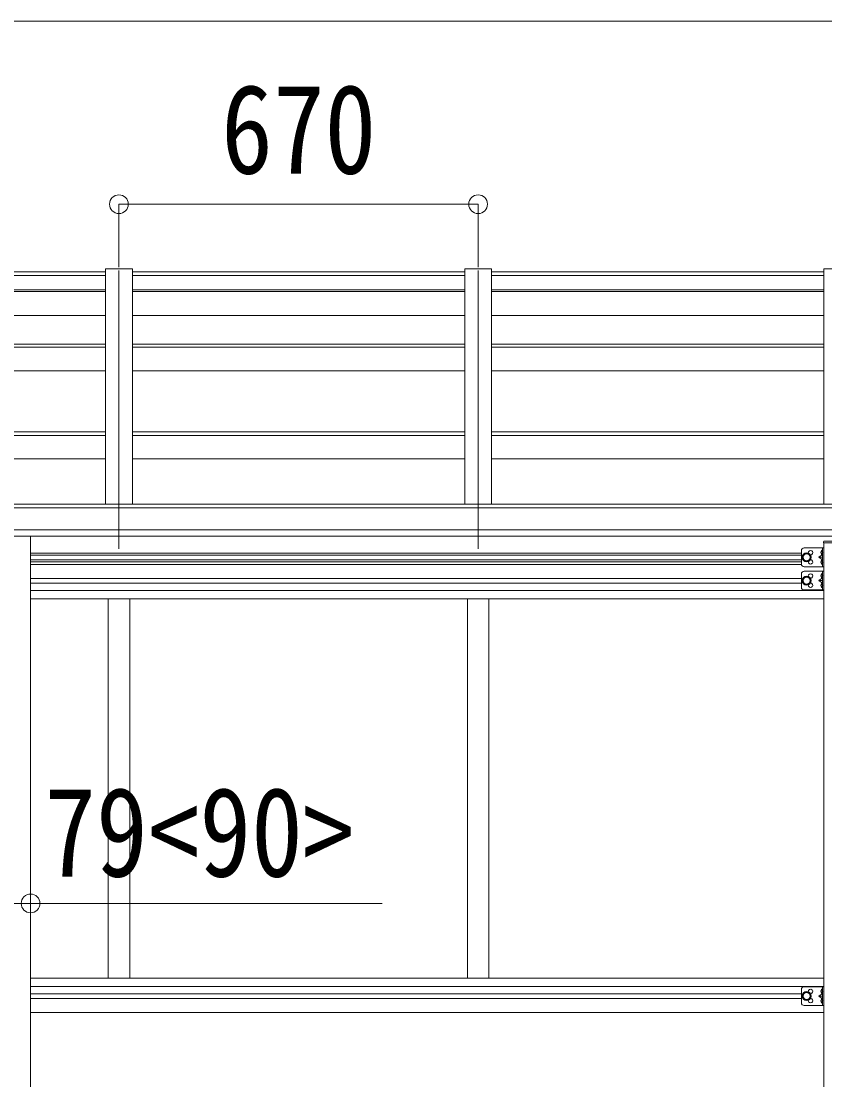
# Model space of a CAD drawing. Units: millimetres at full size, sheet at 1:35; details may follow other scales. Extents: x -9783 to 9892, y -6828 to 6752.
# Drawn here: x 3182 to 4681, y 1086 to 3061 of the extents above; entities that cross this region are included whole.
import ezdxf
from ezdxf.enums import TextEntityAlignment as Align

# ---------------------------------------------------------------- set-up
doc = ezdxf.new("R2010")
doc.units = ezdxf.units.MM
doc.header["$LTSCALE"] = 35
doc.header["$PDMODE"] = 32
doc.header["$PDSIZE"] = 35
for name, color, linetype, lineweight in [('0-1_本体', 4, 'Continuous', 9), ('0-2_部品', 7, 'Continuous', 9), ('0-8_PARTS2', 2, 'Continuous', 9), ('0-A_寸法', 6, 'Continuous', 9), ('1-1_GLASS', 4, 'Continuous', 9), ('1-2_GLASS_SEAL', 7, 'Continuous', 9)]:
    doc.layers.add(name, color=color, linetype=linetype, lineweight=lineweight)
doc.styles.add('ＭＳ ゴシック', font='')
doc.styles.get('ＭＳ ゴシック').set_extended_font_data('MS Gothic')

msp = doc.modelspace()

# ---------------------------------------------------------------- linework, layer by layer
at = {"layer": '0-1_本体'}
for p, q in [((3339.08, 2599.46), (3339.08, 2160.17)), ((3389.08, 2599.46), (3339.08, 2599.46)), ((3389.08, 2599.46), (3389.08, 2160.17)), ((4009.08, 2599.46), (4009.08, 2160.17)), ((4059.08, 2599.46), (4009.08, 2599.46)), ((4059.08, 2599.46), (4059.08, 2160.17)), ((4679.08, 2599.46), (4679.08, 2160.17)), ((4729.08, 2599.46), (4679.08, 2599.46)), ((2719.08, 2586.46), (3339.08, 2586.46)), ((3389.08, 2586.46), (4009.08, 2586.46)), ((4059.08, 2586.46), (4679.08, 2586.46)), ((2719.08, 2559.75), (3339.08, 2559.75)), ((2719.08, 2557.17), (3339.08, 2557.17)), ((3389.08, 2559.75), (4009.08, 2559.75)), ((3389.08, 2557.17), (4009.08, 2557.17)), ((4059.08, 2559.75), (4679.08, 2559.75)), ((4059.08, 2557.17), (4679.08, 2557.17)), ((2719.08, 2512.43), (3339.08, 2512.43)), ((3389.08, 2512.43), (4009.08, 2512.43)), ((4059.08, 2512.43), (4679.08, 2512.43)), ((2719.08, 2458.7), (3339.08, 2458.7)), ((2719.08, 2453.13), (3339.08, 2453.13)), ((3389.08, 2458.7), (4009.08, 2458.7)), ((3389.08, 2453.13), (4009.08, 2453.13)), ((4059.08, 2458.7), (4679.08, 2458.7)), ((4059.08, 2453.13), (4679.08, 2453.13)), ((2719.08, 2409.14), (3339.08, 2409.14)), ((3389.08, 2409.14), (4009.08, 2409.14)), ((4059.08, 2409.14), (4679.08, 2409.14)), ((2719.08, 2295.05), (3339.08, 2295.05)), ((3389.08, 2295.05), (4009.08, 2295.05)), ((4059.08, 2295.05), (4679.08, 2295.05)), ((2719.08, 2288.25), (3339.08, 2288.25)), ((3389.08, 2288.25), (4009.08, 2288.25)), ((4059.08, 2288.25), (4679.08, 2288.25)), ((2719.08, 2244.7), (3339.08, 2244.7)), ((3389.08, 2244.7), (4009.08, 2244.7)), ((4059.08, 2244.7), (4679.08, 2244.7)), ((7377.58, 2153.47), (2030.58, 2153.47)), ((7354.08, 2160.17), (2054.08, 2160.17)), ((2030.58, 2112.24), (7377.58, 2112.24)), ((7377.58, 2100.4), (2030.58, 2100.47)), ((3199.28, 2100.3), (3199.28, -755.77))]:
    msp.add_line(p, q, dxfattribs=at)
at = {"layer": '0-2_部品'}
for p, q in [((3338.88, 2593.39), (2718.88, 2593.39)), ((4008.88, 2593.39), (3388.88, 2593.39)), ((4678.88, 2593.39), (4058.88, 2593.39))]:
    msp.add_line(p, q, dxfattribs=at)
at = {"layer": '0-8_PARTS2'}
for p, q in [((3364.08, 2596.33), (3364.08, 2077.05)), ((4034.08, 2596.33), (4034.08, 2077.05))]:
    msp.add_line(p, q, dxfattribs=at)
at = {"layer": '0-A_寸法'}
for p, q in [((2004.09, 3061.16), (7404.08, 3061.16)), ((3364.08, 2719.73), (3364.08, 2602.12)), ((3364.08, 2719.73), (4034.08, 2719.73)), ((4034.08, 2719.73), (4034.08, 2602.12)), ((3108.88, 1415.52), (3199.28, 1415.52)), ((3199.28, 1415.52), (3854.97, 1415.52))]:
    msp.add_line(p, q, dxfattribs=at)
for p in [(3364.08, 2719.73), (4034.08, 2719.73), (3199.28, 1415.52)]:
    msp.add_point(p, dxfattribs=at)
at = {"layer": '1-1_GLASS'}
for p, q in [((4679.08, 2088.08), (4679.08, -456.03)), ((3199.28, 2068.86), (4637.08, 2068.86)), ((3199.28, 2065.36), (4637.08, 2065.36)), ((3199.28, 2056.36), (4637.08, 2056.36)), ((3199.28, 2052.86), (4637.08, 2052.86)), ((4637.08, 2047.86), (3199.28, 2047.86)), ((3199.28, 2021.86), (4637.08, 2021.86)), ((3199.28, 2012.86), (4637.08, 2012.86)), ((3199.28, 1999.36), (4679.08, 1999.36)), ((3199.28, 1983.36), (4679.08, 1983.36)), ((3344.08, 1983.36), (3344.08, 1913.36)), ((3344.08, 1983.36), (3344.08, 1276.36)), ((3384.08, 1983.36), (3384.08, 1913.36)), ((3384.08, 1983.36), (3384.08, 1276.36)), ((4014.08, 1983.36), (4014.08, 1913.36)), ((4014.08, 1983.36), (4014.08, 1276.36)), ((4054.08, 1983.36), (4054.08, 1913.36)), ((4054.08, 1983.36), (4054.08, 1276.36)), ((3199.28, 1276.36), (4679.08, 1276.36)), ((3199.28, 1260.36), (4679.08, 1260.36)), ((3199.28, 1246.86), (4637.08, 1246.86)), ((3199.28, 1237.86), (4637.08, 1237.86)), ((3199.28, 1211.86), (4679.08, 1211.86))]:
    msp.add_line(p, q, dxfattribs=at)
at = {"layer": '1-2_GLASS_SEAL'}
for p, q in [((4637.08, 2073.65), (4637.08, 2048.65)), ((4642.08, 2078.65), (4679.08, 2078.65)), ((4676.08, 2074.15), (4675.28, 2074.01)), ((4676.58, 2078.65), (4676.58, 2043.65)), ((4678.58, 2089.87), (4678.58, 2088.37)), ((4678.58, 2088.37), (4729.58, 2088.37)), ((4679.08, 2078.65), (4679.08, 2043.65)), ((4680.08, 2091.37), (4728.08, 2091.37)), ((4676.58, 2061.15), (4669.58, 2061.15)), ((4676.08, 2066.15), (4675.28, 2066.3)), ((4676.08, 2056.15), (4675.28, 2056.01)), ((4676.08, 2066.15), (4676.58, 2066.24)), ((4642.08, 2043.65), (4679.08, 2043.65)), ((4642.08, 2035.15), (4679.08, 2035.15)), ((4676.08, 2048.15), (4675.28, 2048.3)), ((4676.08, 2048.15), (4676.58, 2048.24)), ((4676.58, 2035.15), (4676.58, 2000.15)), ((4679.08, 2035.15), (4679.08, 2000.15)), ((4637.08, 2030.15), (4637.08, 2005.15)), ((4676.58, 2017.65), (4669.58, 2017.65)), ((4676.08, 2030.65), (4675.28, 2030.51)), ((4676.08, 2022.65), (4675.28, 2022.8)), ((4676.08, 2022.65), (4676.58, 2022.74)), ((4642.08, 2000.15), (4679.08, 2000.15)), ((4676.08, 2012.65), (4675.28, 2012.51)), ((4676.08, 2004.65), (4675.28, 2004.8)), ((4676.08, 2004.65), (4676.58, 2004.74)), ((4637.08, 1255.15), (4637.08, 1230.15)), ((4642.08, 1260.15), (4679.08, 1260.15)), ((4676.08, 1255.65), (4675.28, 1255.51)), ((4676.08, 1247.65), (4675.28, 1247.79)), ((4676.08, 1247.65), (4676.58, 1247.74)), ((4676.58, 1260.15), (4676.58, 1225.15)), ((4679.08, 1260.15), (4679.08, 1225.15)), ((4642.08, 1225.15), (4679.08, 1225.15)), ((4676.58, 1242.65), (4669.58, 1242.65)), ((4676.08, 1237.65), (4675.28, 1237.51)), ((4676.08, 1229.65), (4675.28, 1229.79)), ((4676.08, 1229.65), (4676.58, 1229.74))]:
    msp.add_line(p, q, dxfattribs=at)
for points in [[(4676.08, 2066.15), (4676.08, 2074.15), (4676.58, 2074.07), (4676.58, 2066.24)], [(4676.58, 2066.15), (4669.58, 2061.15), (4676.58, 2056.15)], [(4676.97, 2070.15), (4676.34, 2071.34), (4674.1, 2072.45)], [(4676.97, 2070.15), (4676.34, 2068.97), (4674.1, 2067.85)], [(4676.97, 2052.15), (4676.34, 2053.34), (4674.1, 2054.45)], [(4676.08, 2048.15), (4676.08, 2056.15), (4676.58, 2056.07), (4676.58, 2048.24)], [(4676.97, 2052.15), (4676.34, 2050.97), (4674.1, 2049.85)], [(4676.58, 2022.65), (4669.58, 2017.65), (4676.58, 2012.65)], [(4676.97, 2026.65), (4676.34, 2027.84), (4674.1, 2028.95)], [(4676.97, 2026.65), (4676.34, 2025.47), (4674.1, 2024.35)], [(4676.08, 2022.65), (4676.08, 2030.65), (4676.58, 2030.57), (4676.58, 2022.74)], [(4676.97, 2008.65), (4676.34, 2009.84), (4674.1, 2010.95)], [(4676.97, 2008.65), (4676.34, 2007.47), (4674.1, 2006.35)], [(4676.08, 2004.65), (4676.08, 2012.65), (4676.58, 2012.57), (4676.58, 2004.74)], [(4676.58, 1247.65), (4669.58, 1242.65), (4676.58, 1237.65)], [(4676.97, 1251.65), (4676.34, 1252.84), (4674.1, 1253.95)], [(4676.97, 1251.65), (4676.34, 1250.47), (4674.1, 1249.35)], [(4676.08, 1247.65), (4676.08, 1255.65), (4676.58, 1255.57), (4676.58, 1247.74)], [(4676.97, 1233.65), (4676.34, 1234.84), (4674.1, 1235.95)], [(4676.97, 1233.65), (4676.34, 1232.47), (4674.1, 1231.35)], [(4676.08, 1229.65), (4676.08, 1237.65), (4676.58, 1237.57), (4676.58, 1229.74)]]:
    msp.add_lwpolyline(points, dxfattribs=at)
for points in [[(4647.08, 2053.65), (4653.58, 2057.4), (4653.58, 2064.91), (4647.08, 2068.66), (4640.58, 2064.91), (4640.58, 2057.4)], [(4647.08, 2010.15), (4653.58, 2013.9), (4653.58, 2021.41), (4647.08, 2025.16), (4640.58, 2021.41), (4640.58, 2013.9)], [(4647.08, 1235.15), (4653.58, 1238.9), (4653.58, 1246.41), (4647.08, 1250.16), (4640.58, 1246.41), (4640.58, 1238.9)]]:
    msp.add_lwpolyline(points, close=True, dxfattribs=at)
for centre, radius in [((4647.08, 2061.15), 8.5), ((4647.08, 2061.15), 7.5), ((4647.08, 2061.15), 6.5), ((4647.08, 2017.65), 8.5), ((4647.08, 2017.65), 7.5), ((4647.08, 2017.65), 6.5), ((4647.08, 1242.65), 8.5), ((4647.08, 1242.65), 7.5), ((4647.08, 1242.65), 6.5)]:
    msp.add_circle(centre, radius, dxfattribs=at)
for centre, radius, start, end in [((4642.08, 2073.65), 5, 90, 180), ((4654.08, 2069.65), 4.25, 274.76077, 186.29431), ((4680.18, 2070.15), 6.5, 147.94412, 212.05588), ((4675.44, 2073.13), 0.9, 100, 147.94412), ((4680.08, 2089.87), 1.5, 90, 180), ((4654.08, 2052.65), 4.25, 173.70569, 85.23923), ((4680.18, 2052.15), 6.5, 147.94412, 212.05588), ((4675.44, 2067.18), 0.9, 212.05588, 260), ((4675.44, 2055.13), 0.9, 100, 147.94412), ((4642.08, 2048.65), 5, 180, 270), ((4642.08, 2030.15), 5, 90, 180), ((4675.44, 2049.18), 0.9, 212.05588, 260), ((4654.08, 2026.15), 4.25, 274.76077, 186.29431), ((4680.18, 2026.65), 6.5, 147.94412, 212.05588), ((4675.44, 2029.63), 0.9, 100, 147.94412), ((4675.44, 2023.68), 0.9, 212.05588, 260), ((4642.08, 2005.15), 5, 180, 270), ((4654.08, 2009.15), 4.25, 173.70569, 85.23923), ((4680.18, 2008.65), 6.5, 147.94412, 212.05588), ((4675.44, 2011.63), 0.9, 100, 147.94412), ((4675.44, 2005.68), 0.9, 212.05588, 260), ((4642.08, 1255.15), 5, 90, 180), ((4654.08, 1251.15), 4.25, 274.76077, 186.29431), ((4680.18, 1251.65), 6.5, 147.94412, 212.05588), ((4675.44, 1254.63), 0.9, 100, 147.94412), ((4675.44, 1248.68), 0.9, 212.05588, 260), ((4642.08, 1230.15), 5, 180, 270), ((4654.08, 1234.15), 4.25, 173.70569, 85.23923), ((4680.18, 1233.65), 6.5, 147.94412, 212.05588), ((4675.44, 1236.63), 0.9, 100, 147.94412), ((4675.44, 1230.68), 0.9, 212.05588, 260)]:
    msp.add_arc(centre, radius, start, end, dxfattribs=at)

# ---------------------------------------------------------------- texts
at = {"layer": '0-A_寸法', "color": 7, "style": 'ＭＳ ゴシック', "width": 0.85}
for s, p in [('670', (3554.71, 2726.73)), ('79<90>', (3224.78, 1415.52))]:
    msp.add_text(s, height=166.8, dxfattribs=at).set_placement(p, align=Align.BOTTOM_LEFT)

doc.saveas('drawing.dxf')
